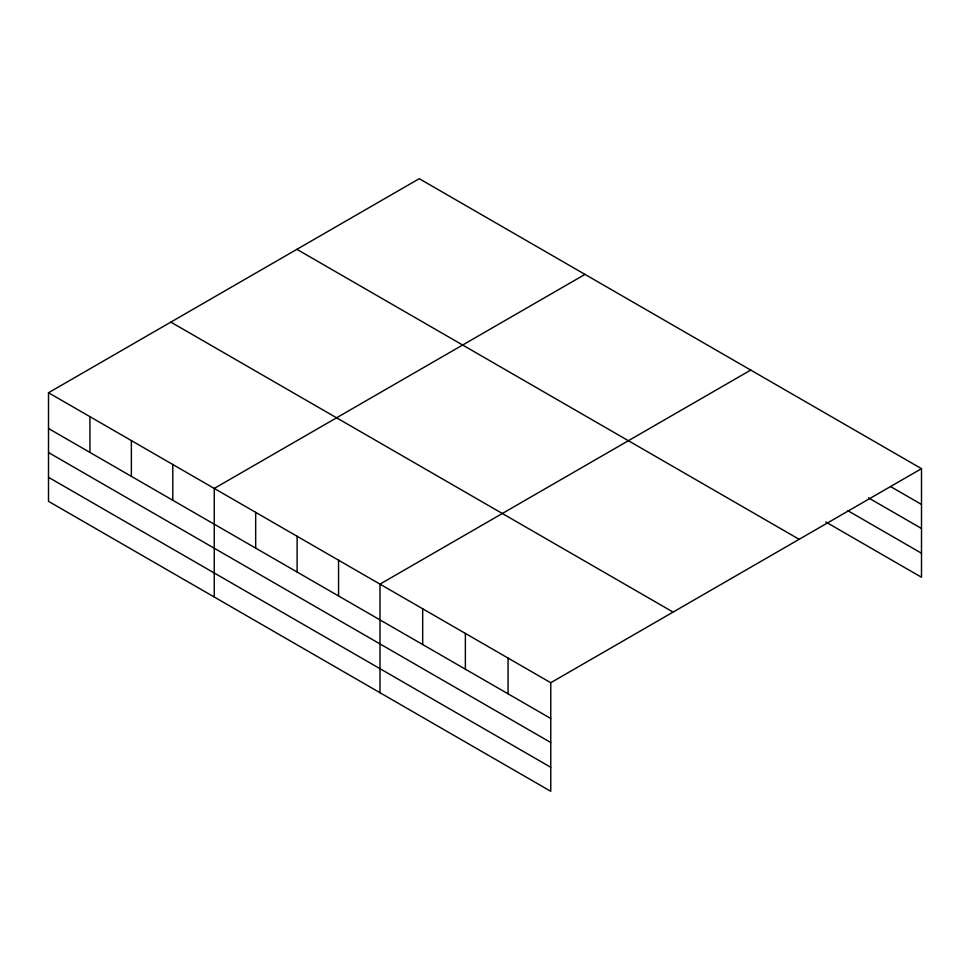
<?xml version="1.0" encoding="UTF-8"?>
<svg xmlns="http://www.w3.org/2000/svg" width="970" height="970" viewBox="0 0 970 970"><rect width="100%" height="100%" fill="white"/><g stroke="black" fill="none" stroke-linecap="round" stroke-linejoin="round"><path stroke-width="1.45" d="M550.754 742.511L550.754 682.722L48.5 392.741L48.5 501.332L550.754 791.302L550.754 742.511L48.5 452.541M825.773 521.981L921.5 577.259L921.5 468.668L419.246 178.698L48.5 392.741M584.995 274.389L214.249 488.431L214.249 597.023M750.731 370.079L379.985 584.134L379.985 692.713M550.754 682.722L921.5 468.668M890.448 486.503L921.5 504.436M868.453 497.84L921.5 528.468M847.756 510.644L921.5 553.227M296.905 249.338L799.159 539.308M170.841 322.113L673.095 612.082M48.5 428.51L550.754 718.479M48.5 477.301L550.754 767.27M508.062 658.072L508.062 693.841M465.37 633.422L465.37 669.191M422.678 608.772L422.678 644.541M338.554 560.199L338.554 595.968M297.111 536.277L297.111 572.045M255.68 512.354L255.68 548.123M172.805 464.509L172.805 500.277M131.374 440.586L131.374 476.355M89.931 416.663L89.931 452.432"/></g></svg>
